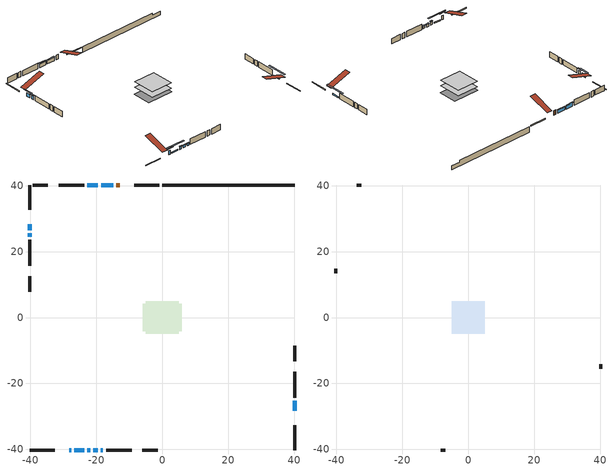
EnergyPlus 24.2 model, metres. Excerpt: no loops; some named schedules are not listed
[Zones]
conditioned space
 floor adiabatic (AdiabaticFloorConstruction): -4.94,-4.94 -4.94,4.94 4.94,4.94 4.94,-4.94 z1.14
 floor foundation (Slab1 construction): -5.94,-4.12 -5.94,4.12 5.94,4.12 5.94,-4.12 z-1.3
 wall outside (RimJoist1 construction): -0.97,40.2 -8.51,40.2 / -40.2,-40.2 -32.65,-40.2 / -40.2,40.2 -40.2,32.65 / 40.2,-40.2 40.2,-32.65 z1.14:1.44
 wall outside (AdiabaticWallConstruction 1): -12.9,40.2 -13.98,40.2 z1.14:3.17
 wall outside (AdiabaticWallConstruction): -28.26,-40.2 -27.6,-40.2 z1.14:2.92; -26.67,-40.2 -23.62,-40.2 / 40.2,-28.26 40.2,-25.21 z1.14:1.65; -22.69,-40.2 -21.79,-40.2 / -14.91,40.2 -18.57,40.2 / -40.2,28.26 -40.2,26.43 z1.14:2.56; -20.86,-40.2 -19.64,-40.2 / -18.72,-40.2 -17.99,-40.2 z1.14:2.16; -19.49,40.2 -22.69,40.2 / -40.2,25.5 -40.2,24.45 z1.14:2.84
 wall outside (Wall1 construction): -23.62,40.2 -31.47,40.2 / -17.06,-40.2 -9.21,-40.2 / -40.2,23.52 -40.2,15.67 / 40.2,-24.28 40.2,-16.43 z1.14:3.58
 wall outside (Wall3 construction): -34.69,40.2 -39.27,40.2 / -5.99,-40.2 -1.41,-40.2 / -40.2,12.46 -40.2,7.88 / 40.2,-13.22 40.2,-8.64 z1.14:3.58
 wall foundation (FoundationWall1 construction): -0.04,40.2,-1.3 -0.04,40.2,1.14 36.17,40.2,1.14 36.17,40.2,0.37 40.2,40.2,0.37 40.2,40.2,-1.3
 window (WindowConstruction 7): -28.26,-40.2 -27.6,-40.2 z1.14:2.92
 window (WindowConstruction 8): -26.67,-40.2 -23.62,-40.2 z1.14:1.65
 window (WindowConstruction 9): 40.2,-28.26 40.2,-25.21 z1.14:1.65
 window (WindowConstruction): -22.69,-40.2 -21.79,-40.2 z1.14:2.56
 window (WindowConstruction 1): -20.86,-40.2 -19.64,-40.2 z1.14:2.15
 window (WindowConstruction 2): -18.71,-40.2 -17.99,-40.2 z1.14:2.15
 window (WindowConstruction 3): -14.91,40.2 -18.56,40.2 z1.14:2.56
 window (WindowConstruction 4): -19.49,40.2 -22.69,40.2 z1.14:2.84
 window (WindowConstruction 5): -40.2,28.26 -40.2,26.43 z1.14:2.56
 window (WindowConstruction 6): -40.2,25.5 -40.2,24.45 z1.14:2.84
 door (Door): -12.91,40.2 -13.98,40.2 z1.14:3.17
 ceiling adiabatic (AdiabaticFloorConstruction): 4.94,-4.94 4.94,4.94 -4.94,4.94 -4.94,-4.94 z1.14
attic - vented
 floor to conditioned space (Floor1 construction Reversed): -4.95,-4.95 -4.95,4.95 4.95,4.95 4.95,-4.95 z3.58
 wall outside (Wall2 construction): -32.4,40.2 -33.76,40.2 / -8.28,-40.2 -6.92,-40.2 / -40.2,14.74 -40.2,13.38 / 40.2,-15.5 40.2,-14.15 z1.14:3.58
 roof outside (Roof1 construction): -11.98,40.2,3.58 -11.98,30.56,6.79 -9.44,30.56,6.79 -9.44,40.2,3.58; -29.19,-40.2,3.58 -29.19,-30.56,6.79 -31.73,-30.56,6.79 -31.73,-40.2,3.58; -40.2,29.19,3.58 -30.56,29.19,6.79 -30.56,31.73,6.79 -40.2,31.73,3.58; 40.2,-29.19,3.58 30.56,-29.19,6.79 30.56,-31.73,6.79 40.2,-31.73,3.58
shading: -26.38,-40.2 -29.48,-40.2 -29.48,-40.66 -26.38,-40.66 z4.14; -20.72,-40.2 -29.57,-40.2 -29.57,-40.66 -20.72,-40.66 z4.55; 40.2,-22.31 40.2,-31.16 40.66,-31.16 40.66,-22.31 z4.55; -21.64,-40.2 -22.84,-40.2 -22.84,-40.66 -21.64,-40.66 z2.71; -19.49,-40.2 -21.01,-40.2 -21.01,-40.66 -19.49,-40.66 z2.3; -17.84,-40.2 -18.86,-40.2 -18.86,-40.66 -17.84,-40.66 z2.3; -18.71,40.2 -14.76,40.2 -14.76,40.66 -18.71,40.66 z2.71; -22.84,40.2 -19.34,40.2 -19.34,40.66 -22.84,40.66 z2.99; -40.2,25.21 -40.2,29.48 -40.66,29.48 -40.66,25.21 z3.78; -40.2,23.84 -40.2,26.11 -40.66,26.11 -40.66,23.84 z3.45
[Building]
Building 1: Terrain=Suburbs
[Site:Location]
Edmonton Intl AP_AB: Latitude {deg}=53.31; Longitude {deg}=-113.58; Time Zone {hr}=-7; Elevation {m}=723; Keep Site Location Information=Yes
[Site:GroundTemperature:Shallow]
-1.56185, -3.61833, -3.78302, -2.80711, 1.11059, 5.01004, 8.39065, 10.5322, 10.7141, 8.97234, 5.67794, 1.89811
[Site:WaterMainsTemperature]
Calculation Method=Schedule; Temperature Schedule=mains temperature schedule
[Material] Roughness=Rough; Thermal Absorptance=0.9
Name | Thickness {m} | Conductivity {W/m-K} | Density {kg/m3} | Specific Heat {J/kg-K} | Solar Absorptance | Visible Absorptance
asphalt or fiberglass shingles | 0.00635 | 0.162714 | 1121.4 | 1465.45 | 0.4 | 0.4
ceiling loosefill ins | 0.254 | 0.0480833 | 16.02 | 1046.75 | 0.7 | 0.7
ceiling stud and cavity | 0.1397 | 0.136553 | 65.682 | 1177.47 | 0.7 | 0.7
concrete 4.0 in. | 0.1016 | 1.803125 | 2242.8 | 837.4 | 0.7 | 0.7
concrete 8.0 in. | 0.2032 | 1.803125 | 2242.8 | 837.4 | 0.7 | 0.7
door material | 0.04445 | 0.053851 | 512.64 | 1214.23 | 0.7 | 0.7
exterior vertical ins | 0.0463172 | 0.029427 | 32.04 | 1214.23 | 0.7 | 0.7
floor covering | 0.0127 | 0.0433444 | 54.468 | 1339.84 | 0.6 | 0.6
floor rigid ins; wall rigid ins 1 | 0.512978 | 0.029427 | 32.04 | 1214.23 | 0.7 | 0.7
floor stud and cavity | 0.1397 | 1.75129 | 37.0049 | 1207.88 | 0.7 | 0.7
furniture material conditioned space 1 | 0.1524 | 0.115458 | 640.8 | 1214.23 | 0.6 | 0.6
gypsum board | 0.0127 | 0.160291 | 801 | 837.4 | 0.6 | 0.6
gypsum board 1 | 0.0127 | 0.160291 | 801 | 837.4 | 0.7 | 0.7
osb sheathing 0.5 in. | 0.0127 | 0.115458 | 512.64 | 1214.23 | 0.7 | 0.7
osb sheathing 0.75 in. | 0.01905 | 0.115458 | 512.64 | 1214.23 | 0.7 | 0.7
osb sheathing 2.0 in. | 0.0508 | 0.115458 | 512.64 | 1214.23 | 0.7 | 0.7
rim joist stud and cavity | 0.0508 | 0.028213 | 125.044 | 1163.47 | 0.6 | 0.6
wall rigid ins | 0.051816 | 0.029427 | 32.04 | 1214.23 | 0.7 | 0.7
wall stud and cavity | 0.1397 | 0.0877637 | 139.0536 | 1170.24 | 0.7 | 0.7
wall stud and cavity 1 | 0.0889 | 6.9971 | 50.32683 | 1063.81 | 0.6 | 0.6
wall stud and cavity 2 | 0.1397 | 0.0725093 | 139.0536 | 1170.24 | 0.7 | 0.7
wall stud and cavity 3 | 0.0889 | 0.380278 | 52.3479 | 1209.89 | 0.7 | 0.7
wall stud and cavity 4 | 0.0889 | 0.391764 | 83.0341 | 1211.67 | 0.7 | 0.7
wood siding | 0.0254 | 0.102417 | 544.68 | 1172.36 | 0.4 | 0.4
wood siding 1 | 0.00254 | 0.102417 | 544.68 | 1172.36 | 0.4 | 0.4
wood siding 2; wood siding 3; wood siding 4 | 0.0254 | 0.102417 | 544.68 | 1172.36 | 0.7 | 0.7
[WindowMaterial:SimpleGlazingSystem]
Name | U-Factor {W/m2-K} | Solar Heat Gain Coefficient
WindowMaterial | 1.36669 | 0.36
WindowMaterial 1 | 1.36386 | 0.36
WindowMaterial 2 | 1.46322 | 0.33
WindowMaterial 3 | 1.16853 | 0.42
WindowMaterial 4 | 1.12368 | 0.43
WindowMaterial 5 | 1.20601 | 0.41
WindowMaterial 6 | 1.27528 | 0.39
WindowMaterial 7 | 2.032724 | 0.3
[Construction]
AdiabaticFloorConstruction: floor stud and cavity, floor rigid ins, osb sheathing 0.75 in., floor covering
AdiabaticWallConstruction: wood siding 3, wall rigid ins 1, wall stud and cavity 3, gypsum board
AdiabaticWallConstruction 1: wood siding 4, wall rigid ins 1, wall stud and cavity 3, gypsum board
Door: door material
Floor1 construction Reversed: gypsum board, ceiling stud and cavity, ceiling loosefill ins
FoundationWall1 construction: concrete 8.0 in., gypsum board 1
furniture construction conditioned space 1: furniture material conditioned space 1
PartitionWallConstruction: gypsum board, wall stud and cavity 4, gypsum board
RimJoist1 construction: wood siding 2, osb sheathing 2.0 in., rim joist stud and cavity
Roof1 construction: asphalt or fiberglass shingles
Slab1 construction: concrete 4.0 in.
Wall1 construction: wood siding, wall rigid ins, osb sheathing 0.5 in., wall stud and cavity, gypsum board
Wall2 construction: wood siding 1, wall stud and cavity 1
Wall3 construction: wood siding, wall rigid ins, osb sheathing 0.5 in., wall stud and cavity 2, gypsum board
WindowConstruction: WindowMaterial
WindowConstruction 1: WindowMaterial 1
WindowConstruction 2: WindowMaterial 2
WindowConstruction 3; WindowConstruction 5: WindowMaterial 3
WindowConstruction 4: WindowMaterial 4
WindowConstruction 6: WindowMaterial 5
WindowConstruction 7: WindowMaterial 6
WindowConstruction 8; WindowConstruction 9: WindowMaterial 7
[Zone] Multiplier=1; Part of Total Floor Area=Yes
Name | Volume {m3}
attic - vented | 50.9984
conditioned space | 499.4
[Space]
Name | Zone | Volume {m3}
attic - vented 1 | attic - vented | 50.9984
conditioned space 1 | conditioned space | 499.4
[ZoneInfiltration:EffectiveLeakageArea]
infil attic - vented 1: Zone or Space=attic - vented 1; Schedule=Always On Discrete; Effective Air Leakage Area {cm2}=3402.78; Stack Coefficient=0.000392867; Wind Coefficient=1.33919e-05
[ZoneMixing]
whole house fan mix: Zone or Space=attic - vented; Schedule=Always On Continuous; Design Flow Rate Calculation Method=Flow/Zone; Design Flow Rate {m3/s}=0; Source Zone or Space=conditioned space
[SurfaceProperty:ExposedFoundationPerimeter]
Slab1: Exposed Perimeter Calculation Method=TotalExposedPerimeter; Total Exposed Perimeter {m}=40.234
[InternalMass] Zone or ZoneList=conditioned space; Space or SpaceList=conditioned space 1
Name | Construction | Surface Area {m2}
furniture mass conditioned space 1 | furniture construction conditioned space 1 | 78.252
partition wall mass | PartitionWallConstruction | 195.63
[Lights]
interior lighting: Zone or ZoneList or Space or SpaceList=conditioned space 1; Schedule=interior lighting schedule; Design Level Calculation Method=LightingLevel; Lighting Level {W}=343.2; Return Air Fraction=0; Fraction Radiant=0.6; Fraction Visible=0.2; Fraction Replaceable=1
[People]
occupants: Zone or ZoneList or Space or SpaceList=conditioned space 1; Number of People Schedule=occupants schedule; Number of People Calculation Method=People; Number of People=3; Fraction Radiant=0.314171; Sensible Heat Fraction=0.56303; Activity Level Schedule=occupants activity schedule; Carbon Dioxide Generation Rate {m3/s-W}=0; Enable ASHRAE 55 Comfort Warnings=No; Mean Radiant Temperature Calculation Type=EnclosureAveraged
[ElectricEquipment] Zone or ZoneList or Space or SpaceList=conditioned space 1; Design Level Calculation Method=EquipmentLevel
Name | Schedule | Design Level {W} | Fraction Latent | Fraction Radiant | Fraction Lost
clothes dryer | clothes dryer schedule | 140.772 | 0.015 | 0.081 | 0.85
clothes washer | clothes washer schedule | 32.1985 | 0.03 | 0.162 | 0.7
cooking range | cooking range schedule | 215.147 | 0.08 | 0.432 | 0.2
dishwasher | dishwasher schedule | 66.8632 | 0.3 | 0.18 | 0.4
fridge | fridge schedule | 72.9452 | 0 | 0.6 | 0
mech vent bath fan 0 | mech vent bath fan 0 schedule | 25.1 | 0 | 0 | 1
mech vent bath fan 1 | mech vent bath fan 1 schedule | 25.1 | 0 | 0 | 1
mech vent house fan | mech vent house fan schedule | 0 | 0 | 0 | 1
mech vent house fan cfis | mech vent house fan cfis schedule | 0 | 0 | 0 | 0
mech vent range fan 0 | mech vent range fan 0 schedule | 57 | 0 | 0 | 1
misc plug loads | misc plug loads schedule | 494.7 | 0.045 | 0.513 | 0.1
whole house fan | Always On Discrete | 0 | 0 | 0 | 1
[OtherEquipment] Zone or ZoneList or Space or SpaceList=conditioned space 1; Design Level Calculation Method=EquipmentLevel
Name | Fuel Type | Schedule | Design Level {W} | Fraction Latent | Fraction Radiant | Fraction Lost
clothes dryer 1 | Electricity | clothes dryer schedule | 0 | 0.015 | 0.081 | 0.85
cooking range 1 | Electricity | cooking range schedule | 0 | 0.08 | 0.432 | 0.2
general water use latent | None | general water use schedule | 62.594 | 1 | 0 | 0
general water use sensible | None | general water use schedule | -61.6891 | 0 | 0.6 | 0
mech vent house fan latent load | None | Always On Discrete | 0 | 1 | 0 | 0
mech vent house fan sensible load | None | Always On Discrete | 0 | 0 | 0 | 0
water heater energy adjustment1 | NaturalGas | Always On Discrete | 0.01 | 0 | 0 | 1
[ZoneInfiltration:DesignFlowRate] Zone or ZoneList or Space or SpaceList=conditioned space 1; Schedule=Always On Discrete; Design Flow Rate Calculation Method=Flow/Zone; Design Flow Rate {m3/s}=0
infil flow; natural vent flow; whole house fan flow
[AvailabilityManager:Scheduled]
furnace airloop Availability Manager: Schedule=Always On Discrete
[Foundation:Kiva]
Foundation Kiva 1: Initial Indoor Air Temperature {C}=18; Wall Height Above Grade {m}=1.13998; Wall Depth Below Slab {m}=0.2032; Custom Block Material Name 1=exterior vertical ins; Custom Block Depth 1 {m}=2.43998; Custom Block X Position 1 {m}=0.2159; Custom Block Z Position 1 {m}=0
[Foundation:Kiva:Settings]
Soil Conductivity {W/m-K}=0.849921; Soil Density {kg/m3}=1842.3; Soil Specific Heat {J/kg-K}=418.7; Ground Solar Absorptivity=0.9; Ground Thermal Absorptivity=0.9; Ground Surface Roughness {m}=0.03; Far-Field Width {m}=40; Deep-Ground Boundary Condition=ZeroFlux; Deep-Ground Depth {m}=40; Minimum Cell Dimension {m}=0.2; Maximum Cell Growth Coefficient=3; Simulation Timestep=Timestep
[Exterior:Lights]
exterior lighting: Schedule=exterior lighting schedule; Design Level {W}=75.6
[EnergyManagementSystem:GlobalVariable]
furnace_airloop_Fan_RTF
infil_program_Qfan
infil_program_Qinf
natural_vent_program_Qnv
natural_vent_program_Qwhf
[EnergyManagementSystem:Sensor]
Name | Output:Variable or Output:Meter Index Key | Output:Variable or Output:Meter
airflow_gain | infil flow | Infiltration Sensible Heat Gain Energy
airflow_gain_1 | natural vent flow | Infiltration Sensible Heat Gain Energy
airflow_gain_2 | whole house fan flow | Infiltration Sensible Heat Gain Energy
airflow_loss | infil flow | Infiltration Sensible Heat Loss Energy
airflow_loss_1 | natural vent flow | Infiltration Sensible Heat Loss Energy
airflow_loss_2 | whole house fan flow | Infiltration Sensible Heat Loss Energy
clg_load_cond |  | Cooling:EnergyTransfer:Zone:CONDITIONED SPACE
clg_sp_s; clg_sp_s_1 | cooling setpoint | Schedule Value
clothes_dryer_exhaust_0_sch_s | clothes dryer exhaust 0 schedule | Schedule Value
cool_season | cooling season schedule | Schedule Value
htg_load_cond |  | Heating:EnergyTransfer:Zone:CONDITIONED SPACE
htg_sp_s; htg_sp_s_1 | heating setpoint | Schedule Value
ig_ee_conv | clothes dryer | Electric Equipment Convective Heating Energy
ig_ee_conv_2 | cooking range | Electric Equipment Convective Heating Energy
ig_ee_conv_4 | fridge | Electric Equipment Convective Heating Energy
ig_ee_conv_5 | misc plug loads | Electric Equipment Convective Heating Energy
ig_ee_conv_6 | whole house fan | Electric Equipment Convective Heating Energy
ig_ee_rad | clothes dryer | Electric Equipment Radiant Heating Energy
ig_ee_rad_2 | cooking range | Electric Equipment Radiant Heating Energy
ig_ee_rad_4 | fridge | Electric Equipment Radiant Heating Energy
ig_ee_rad_5 | misc plug loads | Electric Equipment Radiant Heating Energy
ig_ee_rad_6 | whole house fan | Electric Equipment Radiant Heating Energy
ig_lgt_conv | interior lighting | Lights Convective Heating Energy
ig_lgt_rad | interior lighting | Lights Radiant Heating Energy
ig_lgt_vis | interior lighting | Lights Visible Radiation Heating Energy
ig_oe_conv | clothes dryer 1 | Other Equipment Convective Heating Energy
ig_oe_conv_1 | cooking range 1 | Other Equipment Convective Heating Energy
ig_oe_conv_2 | general water use latent | Other Equipment Convective Heating Energy
ig_oe_conv_3 | general water use sensible | Other Equipment Convective Heating Energy
ig_oe_conv_4 | water heater energy adjustment1 | Other Equipment Convective Heating Energy
ig_oe_rad | clothes dryer 1 | Other Equipment Radiant Heating Energy
ig_oe_rad_1 | cooking range 1 | Other Equipment Radiant Heating Energy
ig_oe_rad_2 | general water use latent | Other Equipment Radiant Heating Energy
ig_oe_rad_3 | general water use sensible | Other Equipment Radiant Heating Energy
ig_oe_rad_4 | water heater energy adjustment1 | Other Equipment Radiant Heating Energy
ig_ppl_conv | occupants | People Convective Heating Energy
ig_ppl_rad | occupants | People Radiant Heating Energy
im_conv | furniture mass conditioned space 1 | Surface Inside Face Convection Heat Gain Energy
im_conv_1 | partition wall mass | Surface Inside Face Convection Heat Gain Energy
im_ig | furniture mass conditioned space 1 | Surface Inside Face Internal Gains Radiation Heat Gain Energy
im_ig_1 | partition wall mass | Surface Inside Face Internal Gains Radiation Heat Gain Energy
im_lgt | furniture mass conditioned space 1 | Surface Inside Face Lights Radiation Heat Gain Energy
im_lgt_1 | partition wall mass | Surface Inside Face Lights Radiation Heat Gain Energy
im_sol | furniture mass conditioned space 1 | Surface Inside Face Solar Radiation Heat Gain Energy
im_sol_1 | partition wall mass | Surface Inside Face Solar Radiation Heat Gain Energy
im_surf | furniture mass conditioned space 1 | Surface Inside Face Net Surface Thermal Radiation Heat Gain Energy
im_surf_1 | partition wall mass | Surface Inside Face Net Surface Thermal Radiation Heat Gain Energy
mech_vent_bath_fan_0_sch_s | mech vent bath fan 0 schedule | Schedule Value
mech_vent_bath_fan_1_sch_s | mech vent bath fan 1 schedule | Schedule Value
mech_vent_range_fan_0_sch_s | mech vent range fan 0 schedule | Schedule Value
mv_conv | mech vent bath fan 0 | Electric Equipment Convective Heating Energy
mv_conv_1 | mech vent bath fan 1 | Electric Equipment Convective Heating Energy
mv_conv_2 | mech vent house fan | Electric Equipment Convective Heating Energy
mv_conv_3 | mech vent house fan cfis | Electric Equipment Convective Heating Energy
mv_conv_4 | mech vent range fan 0 | Electric Equipment Convective Heating Energy
mv_conv_5 | mech vent house fan latent load | Other Equipment Convective Heating Energy
mv_conv_6 | mech vent house fan sensible load | Other Equipment Convective Heating Energy
mv_rad | mech vent bath fan 0 | Electric Equipment Radiant Heating Energy
mv_rad_1 | mech vent bath fan 1 | Electric Equipment Radiant Heating Energy
mv_rad_2 | mech vent house fan | Electric Equipment Radiant Heating Energy
mv_rad_3 | mech vent house fan cfis | Electric Equipment Radiant Heating Energy
mv_rad_4 | mech vent range fan 0 | Electric Equipment Radiant Heating Energy
mv_rad_5 | mech vent house fan latent load | Other Equipment Radiant Heating Energy
mv_rad_6 | mech vent house fan sensible load | Other Equipment Radiant Heating Energy
natural_vent_s | natural vent schedule | Schedule Value
out_pb_s |  | Site Outdoor Air Barometric Pressure
out_wt_s |  | Site Outdoor Air Humidity Ratio
site_vw_s |  | Site Wind Speed
ss_back_out | Window1 | Surface Window Shortwave from Zone Back Out Window Heat Transfer Rate
ss_back_out_1 | Window10 | Surface Window Shortwave from Zone Back Out Window Heat Transfer Rate
ss_back_out_2 | Window13 | Surface Window Shortwave from Zone Back Out Window Heat Transfer Rate
ss_back_out_3 | Window2 | Surface Window Shortwave from Zone Back Out Window Heat Transfer Rate
ss_back_out_4 | Window3 | Surface Window Shortwave from Zone Back Out Window Heat Transfer Rate
ss_back_out_5 | Window4 | Surface Window Shortwave from Zone Back Out Window Heat Transfer Rate
ss_back_out_6 | Window5 | Surface Window Shortwave from Zone Back Out Window Heat Transfer Rate
ss_back_out_7 | Window7 | Surface Window Shortwave from Zone Back Out Window Heat Transfer Rate
ss_back_out_8 | Window8 | Surface Window Shortwave from Zone Back Out Window Heat Transfer Rate
ss_back_out_9 | Window9 | Surface Window Shortwave from Zone Back Out Window Heat Transfer Rate
ss_conv | Door1 | Surface Inside Face Convection Heat Gain Energy
ss_conv_1 | Window1 | Surface Inside Face Convection Heat Gain Energy
ss_conv_10 | Window9 | Surface Inside Face Convection Heat Gain Energy
ss_conv_2 | Window10 | Surface Inside Face Convection Heat Gain Energy
ss_conv_3 | Window13 | Surface Inside Face Convection Heat Gain Energy
ss_conv_4 | Window2 | Surface Inside Face Convection Heat Gain Energy
ss_conv_5 | Window3 | Surface Inside Face Convection Heat Gain Energy
ss_conv_6 | Window4 | Surface Inside Face Convection Heat Gain Energy
ss_conv_7 | Window5 | Surface Inside Face Convection Heat Gain Energy
ss_conv_8 | Window7 | Surface Inside Face Convection Heat Gain Energy
ss_conv_9 | Window8 | Surface Inside Face Convection Heat Gain Energy
ss_ig | Door1 | Surface Inside Face Internal Gains Radiation Heat Gain Energy
ss_ig_1 | Window1 | Surface Inside Face Internal Gains Radiation Heat Gain Energy
ss_ig_10 | Window9 | Surface Inside Face Internal Gains Radiation Heat Gain Energy
ss_ig_2 | Window10 | Surface Inside Face Internal Gains Radiation Heat Gain Energy
ss_ig_3 | Window13 | Surface Inside Face Internal Gains Radiation Heat Gain Energy
ss_ig_4 | Window2 | Surface Inside Face Internal Gains Radiation Heat Gain Energy
ss_ig_5 | Window3 | Surface Inside Face Internal Gains Radiation Heat Gain Energy
ss_ig_6 | Window4 | Surface Inside Face Internal Gains Radiation Heat Gain Energy
ss_ig_7 | Window5 | Surface Inside Face Internal Gains Radiation Heat Gain Energy
ss_ig_8 | Window7 | Surface Inside Face Internal Gains Radiation Heat Gain Energy
ss_ig_9 | Window8 | Surface Inside Face Internal Gains Radiation Heat Gain Energy
ss_lgt | Door1 | Surface Inside Face Lights Radiation Heat Gain Energy
ss_sol | Door1 | Surface Inside Face Solar Radiation Heat Gain Energy
ss_surf | Door1 | Surface Inside Face Net Surface Thermal Radiation Heat Gain Energy
ss_surf_1 | Window1 | Surface Inside Face Net Surface Thermal Radiation Heat Gain Energy
ss_surf_10 | Window9 | Surface Inside Face Net Surface Thermal Radiation Heat Gain Energy
ss_surf_2 | Window10 | Surface Inside Face Net Surface Thermal Radiation Heat Gain Energy
ss_surf_3 | Window13 | Surface Inside Face Net Surface Thermal Radiation Heat Gain Energy
ss_surf_4 | Window2 | Surface Inside Face Net Surface Thermal Radiation Heat Gain Energy
ss_surf_5 | Window3 | Surface Inside Face Net Surface Thermal Radiation Heat Gain Energy
ss_surf_6 | Window4 | Surface Inside Face Net Surface Thermal Radiation Heat Gain Energy
ss_surf_7 | Window5 | Surface Inside Face Net Surface Thermal Radiation Heat Gain Energy
ss_surf_8 | Window7 | Surface Inside Face Net Surface Thermal Radiation Heat Gain Energy
ss_surf_9 | Window8 | Surface Inside Face Net Surface Thermal Radiation Heat Gain Energy
ss_trans_in | Window1 | Surface Window Transmitted Solar Radiation Rate
ss_trans_in_1 | Window10 | Surface Window Transmitted Solar Radiation Rate
ss_trans_in_2 | Window13 | Surface Window Transmitted Solar Radiation Rate
ss_trans_in_3 | Window2 | Surface Window Transmitted Solar Radiation Rate
ss_trans_in_4 | Window3 | Surface Window Transmitted Solar Radiation Rate
ss_trans_in_5 | Window4 | Surface Window Transmitted Solar Radiation Rate
ss_trans_in_6 | Window5 | Surface Window Transmitted Solar Radiation Rate
ss_trans_in_7 | Window7 | Surface Window Transmitted Solar Radiation Rate
ss_trans_in_8 | Window8 | Surface Window Transmitted Solar Radiation Rate
ss_trans_in_9 | Window9 | Surface Window Transmitted Solar Radiation Rate
ss_trans_out | Window1 | Surface Inside Face Initial Transmitted Diffuse Transmitted Out Window Solar Radiation Rate
ss_trans_out_1 | Window10 | Surface Inside Face Initial Transmitted Diffuse Transmitted Out Window Solar Radiation Rate
ss_trans_out_2 | Window13 | Surface Inside Face Initial Transmitted Diffuse Transmitted Out Window Solar Radiation Rate
ss_trans_out_3 | Window2 | Surface Inside Face Initial Transmitted Diffuse Transmitted Out Window Solar Radiation Rate
ss_trans_out_4 | Window3 | Surface Inside Face Initial Transmitted Diffuse Transmitted Out Window Solar Radiation Rate
ss_trans_out_5 | Window4 | Surface Inside Face Initial Transmitted Diffuse Transmitted Out Window Solar Radiation Rate
ss_trans_out_6 | Window5 | Surface Inside Face Initial Transmitted Diffuse Transmitted Out Window Solar Radiation Rate
ss_trans_out_7 | Window7 | Surface Inside Face Initial Transmitted Diffuse Transmitted Out Window Solar Radiation Rate
ss_trans_out_8 | Window8 | Surface Inside Face Initial Transmitted Diffuse Transmitted Out Window Solar Radiation Rate
ss_trans_out_9 | Window9 | Surface Inside Face Initial Transmitted Diffuse Transmitted Out Window Solar Radiation Rate
s_conv | Floor1 | Surface Inside Face Convection Heat Gain Energy
s_conv_1 | FoundationWall1 | Surface Inside Face Convection Heat Gain Energy
s_conv_10 | Wall1:180 | Surface Inside Face Convection Heat Gain Energy
s_conv_11 | Wall1:270 | Surface Inside Face Convection Heat Gain Energy
s_conv_12 | Wall1:90 | Surface Inside Face Convection Heat Gain Energy
s_conv_13 | Wall3:0 | Surface Inside Face Convection Heat Gain Energy
s_conv_14 | Wall3:180 | Surface Inside Face Convection Heat Gain Energy
s_conv_15 | Wall3:270 | Surface Inside Face Convection Heat Gain Energy
s_conv_16 | Wall3:90 | Surface Inside Face Convection Heat Gain Energy
s_conv_2 | inferred conditioned ceiling | Surface Inside Face Convection Heat Gain Energy
s_conv_3 | inferred conditioned floor | Surface Inside Face Convection Heat Gain Energy
s_conv_4 | RimJoist1:0 | Surface Inside Face Convection Heat Gain Energy
s_conv_5 | RimJoist1:180 | Surface Inside Face Convection Heat Gain Energy
s_conv_6 | RimJoist1:270 | Surface Inside Face Convection Heat Gain Energy
s_conv_7 | RimJoist1:90 | Surface Inside Face Convection Heat Gain Energy
s_conv_8 | Slab1 | Surface Inside Face Convection Heat Gain Energy
s_conv_9 | Wall1:0 | Surface Inside Face Convection Heat Gain Energy
s_ig | Floor1 | Surface Inside Face Internal Gains Radiation Heat Gain Energy
s_ig_1 | FoundationWall1 | Surface Inside Face Internal Gains Radiation Heat Gain Energy
s_ig_10 | Wall1:180 | Surface Inside Face Internal Gains Radiation Heat Gain Energy
s_ig_11 | Wall1:270 | Surface Inside Face Internal Gains Radiation Heat Gain Energy
s_ig_12 | Wall1:90 | Surface Inside Face Internal Gains Radiation Heat Gain Energy
s_ig_13 | Wall3:0 | Surface Inside Face Internal Gains Radiation Heat Gain Energy
s_ig_14 | Wall3:180 | Surface Inside Face Internal Gains Radiation Heat Gain Energy
s_ig_15 | Wall3:270 | Surface Inside Face Internal Gains Radiation Heat Gain Energy
s_ig_16 | Wall3:90 | Surface Inside Face Internal Gains Radiation Heat Gain Energy
s_ig_2 | inferred conditioned ceiling | Surface Inside Face Internal Gains Radiation Heat Gain Energy
s_ig_3 | inferred conditioned floor | Surface Inside Face Internal Gains Radiation Heat Gain Energy
s_ig_4 | RimJoist1:0 | Surface Inside Face Internal Gains Radiation Heat Gain Energy
s_ig_5 | RimJoist1:180 | Surface Inside Face Internal Gains Radiation Heat Gain Energy
